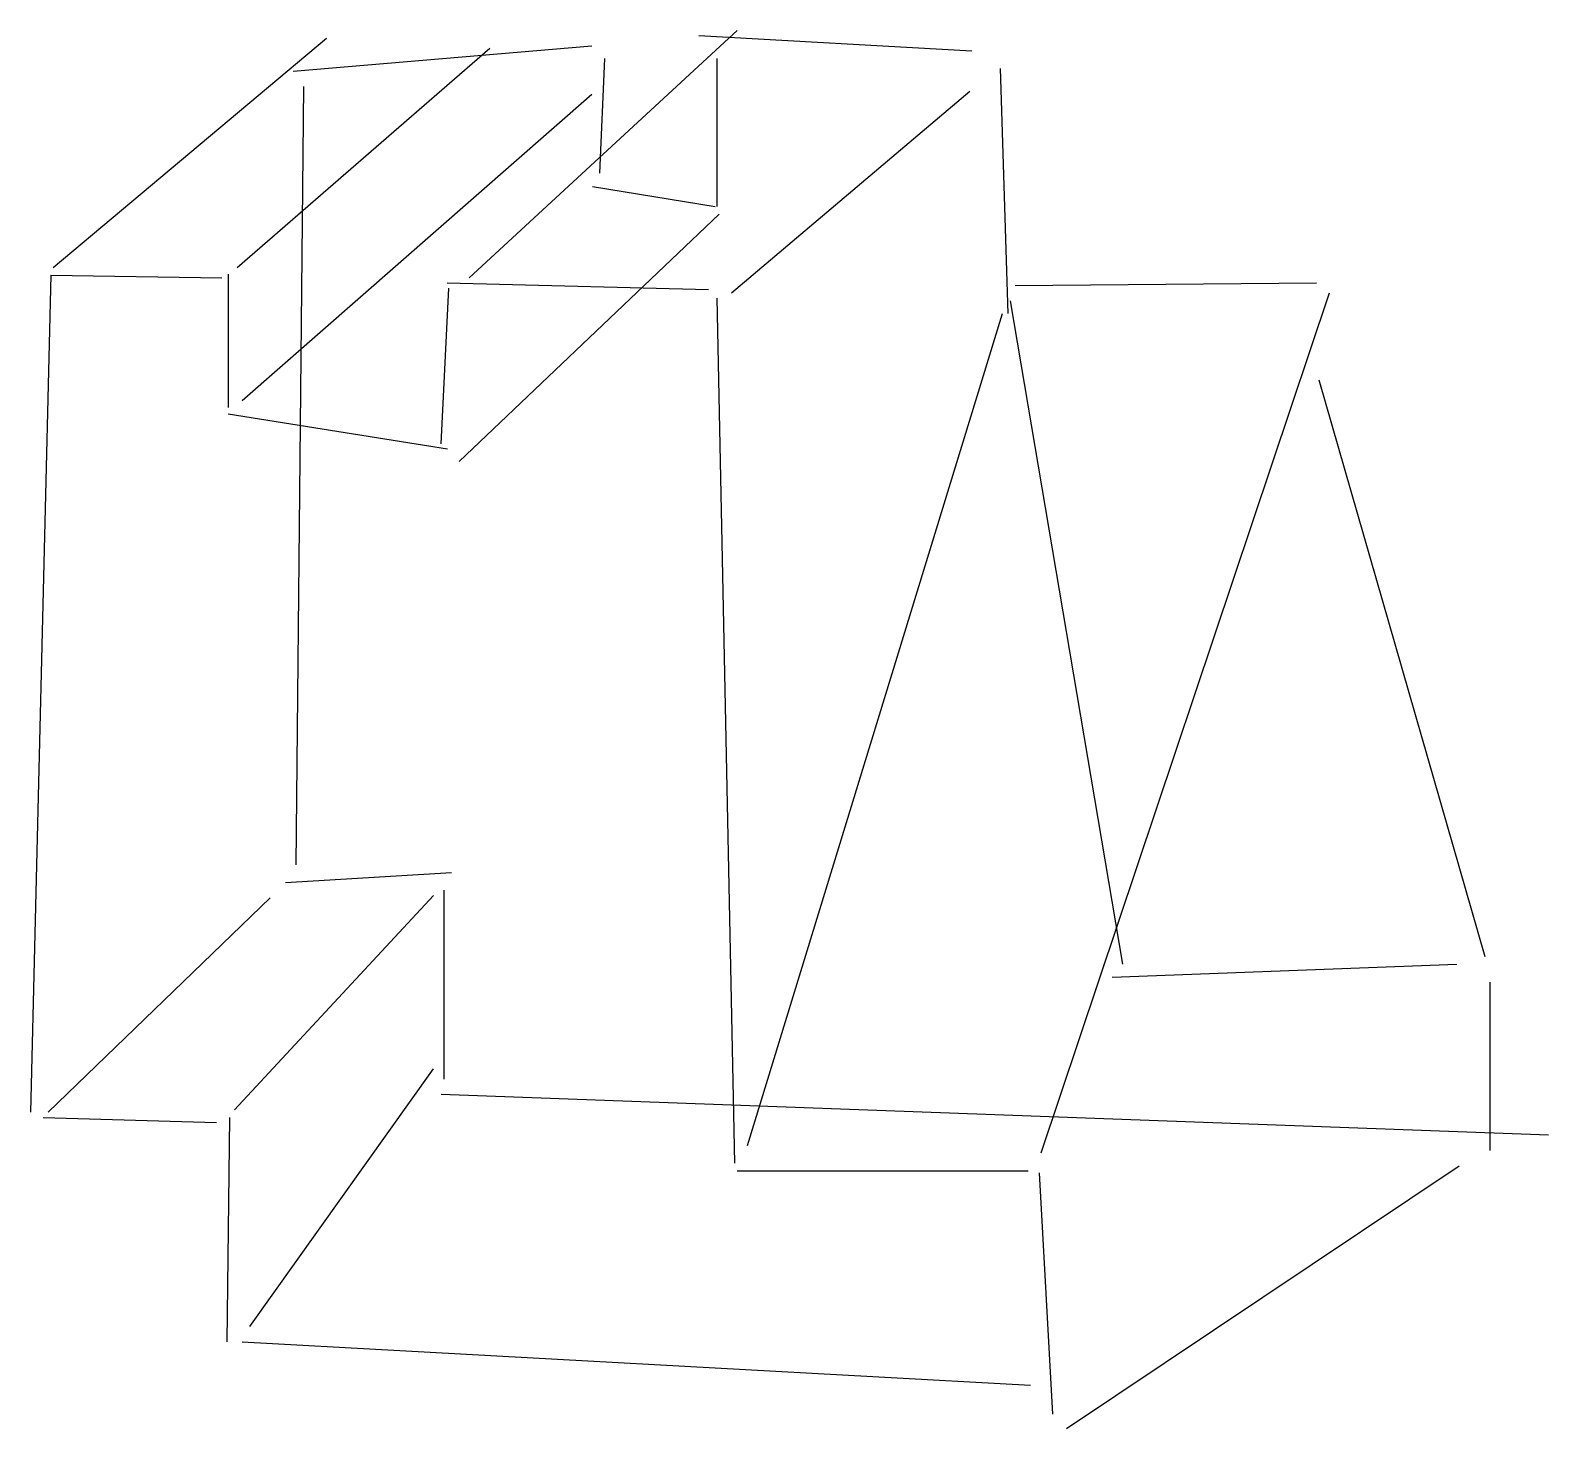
# Model space of a CAD drawing. Header units: metres. Extents: x -194 to 202, y -178 to 186.
import ezdxf

# ---------------------------------------------------------------- set-up
doc = ezdxf.new("R2010")
doc.units = ezdxf.units.M

msp = doc.modelspace()

# ---------------------------------------------------------------- linework, layer by layer
at = {"color": 0, "linetype": 'CONTINUOUS'}
for p, q in [((-79.559858, 121.836435), (-9.653707, 186.416404)), ((-188.080836, 124.499527), (-116.843139, 184.419085)), ((-125.498186, 175.764038), (-47.60276, 182.421767)), ((-19.6403, 185.084858), (51.597397, 181.090221)), ((-140.145189, 124.499527), (-74.233675, 181.755994)), ((-44.273896, 179.092902), (-45.605442, 149.133123)), ((-14.97989, 179.092902), (-14.97989, 140.478076)), ((58.920899, 176.429811), (60.918218, 112.515615)), ((-122.835095, 171.769401), (-124.832413, -31.291325)), ((-11.111266, 117.936309), (51.038736, 170.591172)), ((-138.813644, 89.879338), (-47.60276, 169.772082)), ((-15.427239, 140.379365), (-47.365434, 145.558532)), ((-82.22295, 73.900789), (-14.314117, 138.480757)), ((-142.424642, 122.803079), (-142.424642, 88.012571)), ((-188.746609, 122.502208), (-194.072792, -95.871293)), ((-188.746609, 122.502208), (-144.139826, 121.836435)), ((-86.88336, 78.561199), (-84.886041, 119.173344)), ((-85.345992, 120.525892), (-17.153628, 118.799503)), ((62.915536, 119.839117), (141.476735, 120.50489)), ((-14.97989, 116.510252), (-10.319479, -109.186751)), ((61.583991, 115.844479), (90.877997, -57.256467)), ((144.805599, 117.841798), (69.573265, -106.523659)), ((-6.990615, -104.526341), (59.586672, 112.515615)), ((142.142508, 95.205521), (185.417744, -55.259148)), ((-142.424642, 86.35588), (-85.268808, 77.244081)), ((-127.495505, -35.951735), (-84.220268, -33.288644)), ((-140.810962, -95.205521), (-88.880678, -39.280599)), ((-86.217587, -37.949054), (-86.217587, -87.216246)), ((-189.412382, -95.871293), (-131.490142, -39.946372)), ((88.214905, -60.585331), (178.094243, -57.256467)), ((186.74929, -61.916877), (186.74929, -105.857886)), ((-136.816325, -151.796215), (-88.880678, -84.553155)), ((202.062066, -101.863249), (-86.88336, -91.210883)), ((-190.743927, -97.202839), (-145.471372, -98.534385)), ((-142.142508, -97.202839), (-142.808281, -155.790852)), ((76.230994, -178.427129), (178.760016, -109.852524)), ((-9.653707, -111.184069), (66.244401, -111.184069)), ((69.16582, -111.673423), (72.618598, -174.68662)), ((-138.813644, -155.790852), (66.910174, -167.108991))]:
    msp.add_line(p, q, dxfattribs=at)

doc.saveas('drawing.dxf')
